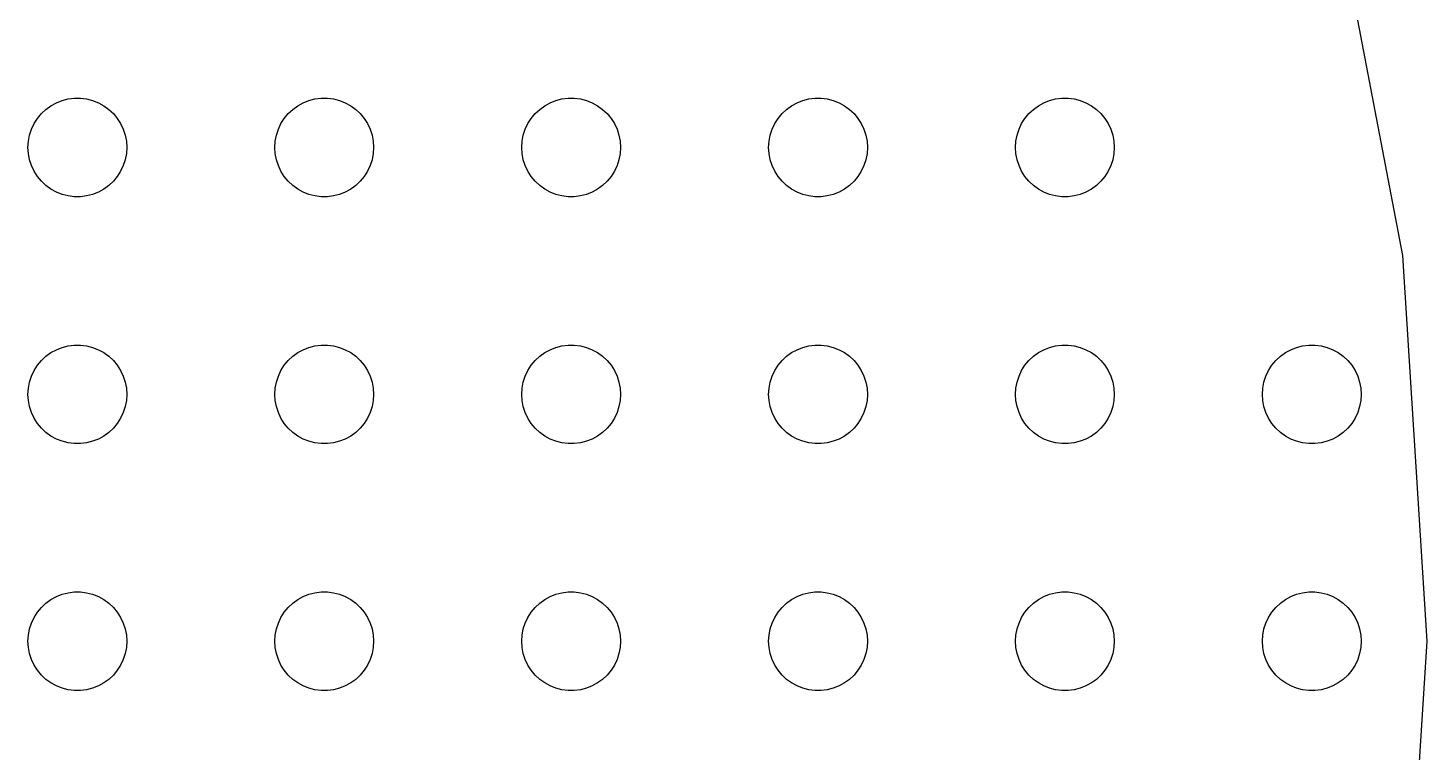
# Model space of a CAD drawing. Header units: metres. Extents: x -187 to 187, y -187 to 187.
# Drawn here: x 102 to 187, y -6.7 to 37.3 of the extents above; entities that cross this region are included whole.
import ezdxf

# ---------------------------------------------------------------- set-up
doc = ezdxf.new("R2010")
doc.units = ezdxf.units.M

msp = doc.modelspace()

# ---------------------------------------------------------------- linework, layer by layer
for p, q in [((185.525, 23.4373), (181.125, 46.505)), ((102.813, 32.0536), (103.088, 32.3115)), ((103.088, 32.3115), (103.393, 32.533)), ((103.393, 32.533), (103.723, 32.7145)), ((103.723, 32.7145), (104.073, 32.8532)), ((104.073, 32.8532), (104.438, 32.9469)), ((104.438, 32.9469), (104.812, 32.9941)), ((104.812, 32.9941), (105.188, 32.9941)), ((105.188, 32.9941), (105.562, 32.9469)), ((105.562, 32.9469), (105.927, 32.8532)), ((105.927, 32.8532), (106.277, 32.7145)), ((106.277, 32.7145), (106.607, 32.533)), ((106.607, 32.533), (106.912, 32.3115)), ((106.912, 32.3115), (107.187, 32.0536)), ((117.813, 32.0536), (118.088, 32.3115)), ((118.088, 32.3115), (118.393, 32.533)), ((118.393, 32.533), (118.723, 32.7145)), ((118.723, 32.7145), (119.073, 32.8532)), ((119.073, 32.8532), (119.438, 32.9469)), ((119.438, 32.9469), (119.812, 32.9941)), ((119.812, 32.9941), (120.188, 32.9941)), ((120.188, 32.9941), (120.562, 32.9469)), ((120.562, 32.9469), (120.927, 32.8532)), ((120.927, 32.8532), (121.277, 32.7145)), ((121.277, 32.7145), (121.607, 32.533)), ((121.607, 32.533), (121.912, 32.3115)), ((121.912, 32.3115), (122.187, 32.0536)), ((132.813, 32.0536), (133.088, 32.3115)), ((133.088, 32.3115), (133.393, 32.533)), ((133.393, 32.533), (133.723, 32.7145)), ((133.723, 32.7145), (134.073, 32.8532)), ((134.073, 32.8532), (134.438, 32.9469)), ((134.438, 32.9469), (134.812, 32.9941)), ((134.812, 32.9941), (135.188, 32.9941)), ((135.188, 32.9941), (135.562, 32.9469)), ((135.562, 32.9469), (135.927, 32.8532)), ((135.927, 32.8532), (136.277, 32.7145)), ((136.277, 32.7145), (136.607, 32.533)), ((136.607, 32.533), (136.912, 32.3115)), ((136.912, 32.3115), (137.187, 32.0536)), ((147.813, 32.0536), (148.088, 32.3115)), ((148.088, 32.3115), (148.393, 32.533)), ((148.393, 32.533), (148.723, 32.7145)), ((148.723, 32.7145), (149.073, 32.8532)), ((149.073, 32.8532), (149.438, 32.9469)), ((149.438, 32.9469), (149.812, 32.9941)), ((149.812, 32.9941), (150.188, 32.9941)), ((150.188, 32.9941), (150.562, 32.9469)), ((150.562, 32.9469), (150.927, 32.8532)), ((150.927, 32.8532), (151.277, 32.7145)), ((151.277, 32.7145), (151.607, 32.533)), ((151.607, 32.533), (151.912, 32.3115)), ((151.912, 32.3115), (152.187, 32.0536)), ((162.813, 32.0536), (163.088, 32.3115)), ((163.088, 32.3115), (163.393, 32.533)), ((163.393, 32.533), (163.723, 32.7145)), ((163.723, 32.7145), (164.073, 32.8532)), ((164.073, 32.8532), (164.438, 32.9469)), ((164.438, 32.9469), (164.812, 32.9941)), ((164.812, 32.9941), (165.188, 32.9941)), ((165.188, 32.9941), (165.562, 32.9469)), ((165.562, 32.9469), (165.927, 32.8532)), ((165.927, 32.8532), (166.277, 32.7145)), ((166.277, 32.7145), (166.607, 32.533)), ((166.607, 32.533), (166.912, 32.3115)), ((166.912, 32.3115), (167.187, 32.0536)), ((102.371, 31.4453), (102.573, 31.7634)), ((102.573, 31.7634), (102.813, 32.0536)), ((107.187, 32.0536), (107.427, 31.7634)), ((107.427, 31.7634), (107.629, 31.4453)), ((117.371, 31.4453), (117.573, 31.7634)), ((117.573, 31.7634), (117.813, 32.0536)), ((122.187, 32.0536), (122.427, 31.7634)), ((122.427, 31.7634), (122.629, 31.4453)), ((132.371, 31.4453), (132.573, 31.7634)), ((132.573, 31.7634), (132.813, 32.0536)), ((137.187, 32.0536), (137.427, 31.7634)), ((137.427, 31.7634), (137.629, 31.4453)), ((147.371, 31.4453), (147.573, 31.7634)), ((147.573, 31.7634), (147.813, 32.0536)), ((152.187, 32.0536), (152.427, 31.7634)), ((152.427, 31.7634), (152.629, 31.4453)), ((162.371, 31.4453), (162.573, 31.7634)), ((162.573, 31.7634), (162.813, 32.0536)), ((167.187, 32.0536), (167.427, 31.7634)), ((167.427, 31.7634), (167.629, 31.4453)), ((102.024, 30.376), (102.094, 30.7461)), ((102.094, 30.7461), (102.211, 31.1044)), ((102.211, 31.1044), (102.371, 31.4453)), ((107.629, 31.4453), (107.789, 31.1044)), ((107.789, 31.1044), (107.906, 30.7461)), ((107.906, 30.7461), (107.976, 30.376)), ((117.024, 30.376), (117.094, 30.7461)), ((117.094, 30.7461), (117.211, 31.1044)), ((117.211, 31.1044), (117.371, 31.4453)), ((122.629, 31.4453), (122.789, 31.1044)), ((122.789, 31.1044), (122.906, 30.7461)), ((122.906, 30.7461), (122.976, 30.376)), ((132.024, 30.376), (132.094, 30.7461)), ((132.094, 30.7461), (132.211, 31.1044)), ((132.211, 31.1044), (132.371, 31.4453)), ((137.629, 31.4453), (137.789, 31.1044)), ((137.789, 31.1044), (137.906, 30.7461)), ((137.906, 30.7461), (137.976, 30.376)), ((147.024, 30.376), (147.094, 30.7461)), ((147.094, 30.7461), (147.211, 31.1044)), ((147.211, 31.1044), (147.371, 31.4453)), ((152.629, 31.4453), (152.789, 31.1044)), ((152.789, 31.1044), (152.906, 30.7461)), ((152.906, 30.7461), (152.976, 30.376)), ((162.024, 30.376), (162.094, 30.7461)), ((162.094, 30.7461), (162.211, 31.1044)), ((162.211, 31.1044), (162.371, 31.4453)), ((167.629, 31.4453), (167.789, 31.1044)), ((167.789, 31.1044), (167.906, 30.7461)), ((167.906, 30.7461), (167.976, 30.376)), ((102, 30), (102.024, 30.376)), ((102.024, 29.624), (102, 30)), ((107.976, 30.376), (108, 30)), ((108, 30), (107.976, 29.624)), ((117, 30), (117.024, 30.376)), ((117.024, 29.624), (117, 30)), ((122.976, 30.376), (123, 30)), ((123, 30), (122.976, 29.624)), ((132, 30), (132.024, 30.376)), ((132.024, 29.624), (132, 30)), ((137.976, 30.376), (138, 30)), ((138, 30), (137.976, 29.624)), ((147, 30), (147.024, 30.376)), ((147.024, 29.624), (147, 30)), ((152.976, 30.376), (153, 30)), ((153, 30), (152.976, 29.624)), ((162, 30), (162.024, 30.376)), ((162.024, 29.624), (162, 30)), ((167.976, 30.376), (168, 30)), ((168, 30), (167.976, 29.624)), ((102.094, 29.2539), (102.024, 29.624)), ((102.211, 28.8956), (102.094, 29.2539)), ((107.906, 29.2539), (107.789, 28.8956)), ((107.976, 29.624), (107.906, 29.2539)), ((117.094, 29.2539), (117.024, 29.624)), ((117.211, 28.8956), (117.094, 29.2539)), ((122.906, 29.2539), (122.789, 28.8956)), ((122.976, 29.624), (122.906, 29.2539)), ((132.094, 29.2539), (132.024, 29.624)), ((132.211, 28.8956), (132.094, 29.2539)), ((137.906, 29.2539), (137.789, 28.8956)), ((137.976, 29.624), (137.906, 29.2539)), ((147.094, 29.2539), (147.024, 29.624)), ((147.211, 28.8956), (147.094, 29.2539)), ((152.906, 29.2539), (152.789, 28.8956)), ((152.976, 29.624), (152.906, 29.2539)), ((162.094, 29.2539), (162.024, 29.624)), ((162.211, 28.8956), (162.094, 29.2539)), ((167.906, 29.2539), (167.789, 28.8956)), ((167.976, 29.624), (167.906, 29.2539)), ((102.371, 28.5547), (102.211, 28.8956)), ((102.573, 28.2366), (102.371, 28.5547)), ((102.813, 27.9464), (102.573, 28.2366)), ((107.427, 28.2366), (107.187, 27.9464)), ((107.629, 28.5547), (107.427, 28.2366)), ((107.789, 28.8956), (107.629, 28.5547)), ((117.371, 28.5547), (117.211, 28.8956)), ((117.573, 28.2366), (117.371, 28.5547)), ((117.813, 27.9464), (117.573, 28.2366)), ((122.427, 28.2366), (122.187, 27.9464)), ((122.629, 28.5547), (122.427, 28.2366)), ((122.789, 28.8956), (122.629, 28.5547)), ((132.371, 28.5547), (132.211, 28.8956)), ((132.573, 28.2366), (132.371, 28.5547)), ((132.813, 27.9464), (132.573, 28.2366)), ((137.427, 28.2366), (137.187, 27.9464)), ((137.629, 28.5547), (137.427, 28.2366)), ((137.789, 28.8956), (137.629, 28.5547)), ((147.371, 28.5547), (147.211, 28.8956)), ((147.573, 28.2366), (147.371, 28.5547)), ((147.813, 27.9464), (147.573, 28.2366)), ((152.427, 28.2366), (152.187, 27.9464)), ((152.629, 28.5547), (152.427, 28.2366)), ((152.789, 28.8956), (152.629, 28.5547)), ((162.371, 28.5547), (162.211, 28.8956)), ((162.573, 28.2366), (162.371, 28.5547)), ((162.813, 27.9464), (162.573, 28.2366)), ((167.427, 28.2366), (167.187, 27.9464)), ((167.629, 28.5547), (167.427, 28.2366)), ((167.789, 28.8956), (167.629, 28.5547)), ((103.088, 27.6884), (102.813, 27.9464)), ((103.393, 27.467), (103.088, 27.6884)), ((103.723, 27.2855), (103.393, 27.467)), ((104.073, 27.1468), (103.723, 27.2855)), ((106.277, 27.2855), (105.927, 27.1468)), ((106.607, 27.467), (106.277, 27.2855)), ((106.912, 27.6884), (106.607, 27.467)), ((107.187, 27.9464), (106.912, 27.6884)), ((118.088, 27.6884), (117.813, 27.9464)), ((118.393, 27.467), (118.088, 27.6884)), ((118.723, 27.2855), (118.393, 27.467)), ((119.073, 27.1468), (118.723, 27.2855)), ((121.277, 27.2855), (120.927, 27.1468)), ((121.607, 27.467), (121.277, 27.2855)), ((121.912, 27.6884), (121.607, 27.467)), ((122.187, 27.9464), (121.912, 27.6884)), ((133.088, 27.6884), (132.813, 27.9464)), ((133.393, 27.467), (133.088, 27.6884)), ((133.723, 27.2855), (133.393, 27.467)), ((134.073, 27.1468), (133.723, 27.2855)), ((136.277, 27.2855), (135.927, 27.1468)), ((136.607, 27.467), (136.277, 27.2855)), ((136.912, 27.6884), (136.607, 27.467)), ((137.187, 27.9464), (136.912, 27.6884)), ((148.088, 27.6884), (147.813, 27.9464)), ((148.393, 27.467), (148.088, 27.6884)), ((148.723, 27.2855), (148.393, 27.467)), ((149.073, 27.1468), (148.723, 27.2855)), ((151.277, 27.2855), (150.927, 27.1468)), ((151.607, 27.467), (151.277, 27.2855)), ((151.912, 27.6884), (151.607, 27.467)), ((152.187, 27.9464), (151.912, 27.6884)), ((163.088, 27.6884), (162.813, 27.9464)), ((163.393, 27.467), (163.088, 27.6884)), ((163.723, 27.2855), (163.393, 27.467)), ((164.073, 27.1468), (163.723, 27.2855)), ((166.277, 27.2855), (165.927, 27.1468)), ((166.607, 27.467), (166.277, 27.2855)), ((166.912, 27.6884), (166.607, 27.467)), ((167.187, 27.9464), (166.912, 27.6884)), ((104.438, 27.0531), (104.073, 27.1468)), ((104.812, 27.0059), (104.438, 27.0531)), ((105.188, 27.0059), (104.812, 27.0059)), ((105.562, 27.0531), (105.188, 27.0059)), ((105.927, 27.1468), (105.562, 27.0531)), ((119.438, 27.0531), (119.073, 27.1468)), ((119.812, 27.0059), (119.438, 27.0531)), ((120.188, 27.0059), (119.812, 27.0059)), ((120.562, 27.0531), (120.188, 27.0059)), ((120.927, 27.1468), (120.562, 27.0531)), ((134.438, 27.0531), (134.073, 27.1468)), ((134.812, 27.0059), (134.438, 27.0531)), ((135.188, 27.0059), (134.812, 27.0059)), ((135.562, 27.0531), (135.188, 27.0059)), ((135.927, 27.1468), (135.562, 27.0531)), ((149.438, 27.0531), (149.073, 27.1468)), ((149.812, 27.0059), (149.438, 27.0531)), ((150.188, 27.0059), (149.812, 27.0059)), ((150.562, 27.0531), (150.188, 27.0059)), ((150.927, 27.1468), (150.562, 27.0531)), ((164.438, 27.0531), (164.073, 27.1468)), ((164.812, 27.0059), (164.438, 27.0531)), ((165.188, 27.0059), (164.812, 27.0059)), ((165.562, 27.0531), (165.188, 27.0059)), ((165.927, 27.1468), (165.562, 27.0531)), ((187, 0), (185.525, 23.4373)), ((103.723, 17.7145), (104.073, 17.8532)), ((104.073, 17.8532), (104.438, 17.9469)), ((104.438, 17.9469), (104.812, 17.9941)), ((104.812, 17.9941), (105.188, 17.9941)), ((105.188, 17.9941), (105.562, 17.9469)), ((105.562, 17.9469), (105.927, 17.8532)), ((105.927, 17.8532), (106.277, 17.7145)), ((118.723, 17.7145), (119.073, 17.8532)), ((119.073, 17.8532), (119.438, 17.9469)), ((119.438, 17.9469), (119.812, 17.9941)), ((119.812, 17.9941), (120.188, 17.9941)), ((120.188, 17.9941), (120.562, 17.9469)), ((120.562, 17.9469), (120.927, 17.8532)), ((120.927, 17.8532), (121.277, 17.7145)), ((133.723, 17.7145), (134.073, 17.8532)), ((134.073, 17.8532), (134.438, 17.9469)), ((134.438, 17.9469), (134.812, 17.9941)), ((134.812, 17.9941), (135.188, 17.9941)), ((135.188, 17.9941), (135.562, 17.9469)), ((135.562, 17.9469), (135.927, 17.8532)), ((135.927, 17.8532), (136.277, 17.7145)), ((148.723, 17.7145), (149.073, 17.8532)), ((149.073, 17.8532), (149.438, 17.9469)), ((149.438, 17.9469), (149.812, 17.9941)), ((149.812, 17.9941), (150.188, 17.9941)), ((150.188, 17.9941), (150.562, 17.9469)), ((150.562, 17.9469), (150.927, 17.8532)), ((150.927, 17.8532), (151.277, 17.7145)), ((163.723, 17.7145), (164.073, 17.8532)), ((164.073, 17.8532), (164.438, 17.9469)), ((164.438, 17.9469), (164.812, 17.9941)), ((164.812, 17.9941), (165.188, 17.9941)), ((165.188, 17.9941), (165.562, 17.9469)), ((165.562, 17.9469), (165.927, 17.8532)), ((165.927, 17.8532), (166.277, 17.7145)), ((178.723, 17.7145), (179.073, 17.8532)), ((179.073, 17.8532), (179.438, 17.9469)), ((179.438, 17.9469), (179.812, 17.9941)), ((179.812, 17.9941), (180.188, 17.9941)), ((180.188, 17.9941), (180.562, 17.9469)), ((180.562, 17.9469), (180.927, 17.8532)), ((180.927, 17.8532), (181.277, 17.7145)), ((102.573, 16.7634), (102.813, 17.0536)), ((102.813, 17.0536), (103.088, 17.3115)), ((103.088, 17.3115), (103.393, 17.533)), ((103.393, 17.533), (103.723, 17.7145)), ((106.277, 17.7145), (106.607, 17.533)), ((106.607, 17.533), (106.912, 17.3115)), ((106.912, 17.3115), (107.187, 17.0536)), ((107.187, 17.0536), (107.427, 16.7634)), ((117.573, 16.7634), (117.813, 17.0536)), ((117.813, 17.0536), (118.088, 17.3115)), ((118.088, 17.3115), (118.393, 17.533)), ((118.393, 17.533), (118.723, 17.7145)), ((121.277, 17.7145), (121.607, 17.533)), ((121.607, 17.533), (121.912, 17.3115)), ((121.912, 17.3115), (122.187, 17.0536)), ((122.187, 17.0536), (122.427, 16.7634)), ((132.573, 16.7634), (132.813, 17.0536)), ((132.813, 17.0536), (133.088, 17.3115)), ((133.088, 17.3115), (133.393, 17.533)), ((133.393, 17.533), (133.723, 17.7145)), ((136.277, 17.7145), (136.607, 17.533)), ((136.607, 17.533), (136.912, 17.3115)), ((136.912, 17.3115), (137.187, 17.0536)), ((137.187, 17.0536), (137.427, 16.7634)), ((147.573, 16.7634), (147.813, 17.0536)), ((147.813, 17.0536), (148.088, 17.3115)), ((148.088, 17.3115), (148.393, 17.533)), ((148.393, 17.533), (148.723, 17.7145)), ((151.277, 17.7145), (151.607, 17.533)), ((151.607, 17.533), (151.912, 17.3115)), ((151.912, 17.3115), (152.187, 17.0536)), ((152.187, 17.0536), (152.427, 16.7634)), ((162.573, 16.7634), (162.813, 17.0536)), ((162.813, 17.0536), (163.088, 17.3115)), ((163.088, 17.3115), (163.393, 17.533)), ((163.393, 17.533), (163.723, 17.7145)), ((166.277, 17.7145), (166.607, 17.533)), ((166.607, 17.533), (166.912, 17.3115)), ((166.912, 17.3115), (167.187, 17.0536)), ((167.187, 17.0536), (167.427, 16.7634)), ((177.573, 16.7634), (177.813, 17.0536)), ((177.813, 17.0536), (178.088, 17.3115)), ((178.088, 17.3115), (178.393, 17.533)), ((178.393, 17.533), (178.723, 17.7145)), ((181.277, 17.7145), (181.607, 17.533)), ((181.607, 17.533), (181.912, 17.3115)), ((181.912, 17.3115), (182.187, 17.0536)), ((182.187, 17.0536), (182.427, 16.7634)), ((102.211, 16.1044), (102.371, 16.4453)), ((102.371, 16.4453), (102.573, 16.7634)), ((107.427, 16.7634), (107.629, 16.4453)), ((107.629, 16.4453), (107.789, 16.1044)), ((117.211, 16.1044), (117.371, 16.4453)), ((117.371, 16.4453), (117.573, 16.7634)), ((122.427, 16.7634), (122.629, 16.4453)), ((122.629, 16.4453), (122.789, 16.1044)), ((132.211, 16.1044), (132.371, 16.4453)), ((132.371, 16.4453), (132.573, 16.7634)), ((137.427, 16.7634), (137.629, 16.4453)), ((137.629, 16.4453), (137.789, 16.1044)), ((147.211, 16.1044), (147.371, 16.4453)), ((147.371, 16.4453), (147.573, 16.7634)), ((152.427, 16.7634), (152.629, 16.4453)), ((152.629, 16.4453), (152.789, 16.1044)), ((162.211, 16.1044), (162.371, 16.4453)), ((162.371, 16.4453), (162.573, 16.7634)), ((167.427, 16.7634), (167.629, 16.4453)), ((167.629, 16.4453), (167.789, 16.1044)), ((177.211, 16.1044), (177.371, 16.4453)), ((177.371, 16.4453), (177.573, 16.7634)), ((182.427, 16.7634), (182.629, 16.4453)), ((182.629, 16.4453), (182.789, 16.1044)), ((102, 15), (102.024, 15.376)), ((102.024, 15.376), (102.094, 15.7461)), ((102.094, 15.7461), (102.211, 16.1044)), ((107.789, 16.1044), (107.906, 15.7461)), ((107.906, 15.7461), (107.976, 15.376)), ((107.976, 15.376), (108, 15)), ((117, 15), (117.024, 15.376)), ((117.024, 15.376), (117.094, 15.7461)), ((117.094, 15.7461), (117.211, 16.1044)), ((122.789, 16.1044), (122.906, 15.7461)), ((122.906, 15.7461), (122.976, 15.376)), ((122.976, 15.376), (123, 15)), ((132, 15), (132.024, 15.376)), ((132.024, 15.376), (132.094, 15.7461)), ((132.094, 15.7461), (132.211, 16.1044)), ((137.789, 16.1044), (137.906, 15.7461)), ((137.906, 15.7461), (137.976, 15.376)), ((137.976, 15.376), (138, 15)), ((147, 15), (147.024, 15.376)), ((147.024, 15.376), (147.094, 15.7461)), ((147.094, 15.7461), (147.211, 16.1044)), ((152.789, 16.1044), (152.906, 15.7461)), ((152.906, 15.7461), (152.976, 15.376)), ((152.976, 15.376), (153, 15)), ((162, 15), (162.024, 15.376)), ((162.024, 15.376), (162.094, 15.7461)), ((162.094, 15.7461), (162.211, 16.1044)), ((167.789, 16.1044), (167.906, 15.7461)), ((167.906, 15.7461), (167.976, 15.376)), ((167.976, 15.376), (168, 15)), ((177, 15), (177.024, 15.376)), ((177.024, 15.376), (177.094, 15.7461)), ((177.094, 15.7461), (177.211, 16.1044)), ((182.789, 16.1044), (182.906, 15.7461)), ((182.906, 15.7461), (182.976, 15.376)), ((182.976, 15.376), (183, 15)), ((102.024, 14.624), (102, 15)), ((102.094, 14.2539), (102.024, 14.624)), ((107.976, 14.624), (107.906, 14.2539)), ((108, 15), (107.976, 14.624)), ((117.024, 14.624), (117, 15)), ((117.094, 14.2539), (117.024, 14.624)), ((122.976, 14.624), (122.906, 14.2539)), ((123, 15), (122.976, 14.624)), ((132.024, 14.624), (132, 15)), ((132.094, 14.2539), (132.024, 14.624)), ((137.976, 14.624), (137.906, 14.2539)), ((138, 15), (137.976, 14.624)), ((147.024, 14.624), (147, 15)), ((147.094, 14.2539), (147.024, 14.624)), ((152.976, 14.624), (152.906, 14.2539)), ((153, 15), (152.976, 14.624)), ((162.024, 14.624), (162, 15)), ((162.094, 14.2539), (162.024, 14.624)), ((167.976, 14.624), (167.906, 14.2539)), ((168, 15), (167.976, 14.624)), ((177.024, 14.624), (177, 15)), ((177.094, 14.2539), (177.024, 14.624)), ((182.976, 14.624), (182.906, 14.2539)), ((183, 15), (182.976, 14.624)), ((102.211, 13.8956), (102.094, 14.2539)), ((102.371, 13.5547), (102.211, 13.8956)), ((107.789, 13.8956), (107.629, 13.5547)), ((107.906, 14.2539), (107.789, 13.8956)), ((117.211, 13.8956), (117.094, 14.2539)), ((117.371, 13.5547), (117.211, 13.8956)), ((122.789, 13.8956), (122.629, 13.5547)), ((122.906, 14.2539), (122.789, 13.8956)), ((132.211, 13.8956), (132.094, 14.2539)), ((132.371, 13.5547), (132.211, 13.8956)), ((137.789, 13.8956), (137.629, 13.5547)), ((137.906, 14.2539), (137.789, 13.8956)), ((147.211, 13.8956), (147.094, 14.2539)), ((147.371, 13.5547), (147.211, 13.8956)), ((152.789, 13.8956), (152.629, 13.5547)), ((152.906, 14.2539), (152.789, 13.8956)), ((162.211, 13.8956), (162.094, 14.2539)), ((162.371, 13.5547), (162.211, 13.8956)), ((167.789, 13.8956), (167.629, 13.5547)), ((167.906, 14.2539), (167.789, 13.8956)), ((177.211, 13.8956), (177.094, 14.2539)), ((177.371, 13.5547), (177.211, 13.8956)), ((182.789, 13.8956), (182.629, 13.5547)), ((182.906, 14.2539), (182.789, 13.8956)), ((102.573, 13.2366), (102.371, 13.5547)), ((102.813, 12.9464), (102.573, 13.2366)), ((103.088, 12.6884), (102.813, 12.9464)), ((107.187, 12.9464), (106.912, 12.6884)), ((107.427, 13.2366), (107.187, 12.9464)), ((107.629, 13.5547), (107.427, 13.2366)), ((117.573, 13.2366), (117.371, 13.5547)), ((117.813, 12.9464), (117.573, 13.2366)), ((118.088, 12.6884), (117.813, 12.9464)), ((122.187, 12.9464), (121.912, 12.6884)), ((122.427, 13.2366), (122.187, 12.9464)), ((122.629, 13.5547), (122.427, 13.2366)), ((132.573, 13.2366), (132.371, 13.5547)), ((132.813, 12.9464), (132.573, 13.2366)), ((133.088, 12.6884), (132.813, 12.9464)), ((137.187, 12.9464), (136.912, 12.6884)), ((137.427, 13.2366), (137.187, 12.9464)), ((137.629, 13.5547), (137.427, 13.2366)), ((147.573, 13.2366), (147.371, 13.5547)), ((147.813, 12.9464), (147.573, 13.2366)), ((148.088, 12.6884), (147.813, 12.9464)), ((152.187, 12.9464), (151.912, 12.6884)), ((152.427, 13.2366), (152.187, 12.9464)), ((152.629, 13.5547), (152.427, 13.2366)), ((162.573, 13.2366), (162.371, 13.5547)), ((162.813, 12.9464), (162.573, 13.2366)), ((163.088, 12.6884), (162.813, 12.9464)), ((167.187, 12.9464), (166.912, 12.6884)), ((167.427, 13.2366), (167.187, 12.9464)), ((167.629, 13.5547), (167.427, 13.2366)), ((177.573, 13.2366), (177.371, 13.5547)), ((177.813, 12.9464), (177.573, 13.2366)), ((178.088, 12.6884), (177.813, 12.9464)), ((182.187, 12.9464), (181.912, 12.6884)), ((182.427, 13.2366), (182.187, 12.9464)), ((182.629, 13.5547), (182.427, 13.2366)), ((103.393, 12.467), (103.088, 12.6884)), ((103.723, 12.2855), (103.393, 12.467)), ((104.073, 12.1468), (103.723, 12.2855)), ((104.438, 12.0531), (104.073, 12.1468)), ((104.812, 12.0059), (104.438, 12.0531)), ((105.188, 12.0059), (104.812, 12.0059)), ((105.562, 12.0531), (105.188, 12.0059)), ((105.927, 12.1468), (105.562, 12.0531)), ((106.277, 12.2855), (105.927, 12.1468)), ((106.607, 12.467), (106.277, 12.2855)), ((106.912, 12.6884), (106.607, 12.467)), ((118.393, 12.467), (118.088, 12.6884)), ((118.723, 12.2855), (118.393, 12.467)), ((119.073, 12.1468), (118.723, 12.2855)), ((119.438, 12.0531), (119.073, 12.1468)), ((119.812, 12.0059), (119.438, 12.0531)), ((120.188, 12.0059), (119.812, 12.0059)), ((120.562, 12.0531), (120.188, 12.0059)), ((120.927, 12.1468), (120.562, 12.0531)), ((121.277, 12.2855), (120.927, 12.1468)), ((121.607, 12.467), (121.277, 12.2855)), ((121.912, 12.6884), (121.607, 12.467)), ((133.393, 12.467), (133.088, 12.6884)), ((133.723, 12.2855), (133.393, 12.467)), ((134.073, 12.1468), (133.723, 12.2855)), ((134.438, 12.0531), (134.073, 12.1468)), ((134.812, 12.0059), (134.438, 12.0531)), ((135.188, 12.0059), (134.812, 12.0059)), ((135.562, 12.0531), (135.188, 12.0059)), ((135.927, 12.1468), (135.562, 12.0531)), ((136.277, 12.2855), (135.927, 12.1468)), ((136.607, 12.467), (136.277, 12.2855)), ((136.912, 12.6884), (136.607, 12.467)), ((148.393, 12.467), (148.088, 12.6884)), ((148.723, 12.2855), (148.393, 12.467)), ((149.073, 12.1468), (148.723, 12.2855)), ((149.438, 12.0531), (149.073, 12.1468)), ((149.812, 12.0059), (149.438, 12.0531)), ((150.188, 12.0059), (149.812, 12.0059)), ((150.562, 12.0531), (150.188, 12.0059)), ((150.927, 12.1468), (150.562, 12.0531)), ((151.277, 12.2855), (150.927, 12.1468)), ((151.607, 12.467), (151.277, 12.2855)), ((151.912, 12.6884), (151.607, 12.467)), ((163.393, 12.467), (163.088, 12.6884)), ((163.723, 12.2855), (163.393, 12.467)), ((164.073, 12.1468), (163.723, 12.2855)), ((164.438, 12.0531), (164.073, 12.1468)), ((164.812, 12.0059), (164.438, 12.0531)), ((165.188, 12.0059), (164.812, 12.0059)), ((165.562, 12.0531), (165.188, 12.0059)), ((165.927, 12.1468), (165.562, 12.0531)), ((166.277, 12.2855), (165.927, 12.1468)), ((166.607, 12.467), (166.277, 12.2855)), ((166.912, 12.6884), (166.607, 12.467)), ((178.393, 12.467), (178.088, 12.6884)), ((178.723, 12.2855), (178.393, 12.467)), ((179.073, 12.1468), (178.723, 12.2855)), ((179.438, 12.0531), (179.073, 12.1468)), ((179.812, 12.0059), (179.438, 12.0531)), ((180.188, 12.0059), (179.812, 12.0059)), ((180.562, 12.0531), (180.188, 12.0059)), ((180.927, 12.1468), (180.562, 12.0531)), ((181.277, 12.2855), (180.927, 12.1468)), ((181.607, 12.467), (181.277, 12.2855)), ((181.912, 12.6884), (181.607, 12.467)), ((103.393, 2.53297), (103.723, 2.71448)), ((103.723, 2.71448), (104.073, 2.85316)), ((104.073, 2.85316), (104.438, 2.94685)), ((104.438, 2.94685), (104.812, 2.99408)), ((104.812, 2.99408), (105.188, 2.99408)), ((105.188, 2.99408), (105.562, 2.94685)), ((105.562, 2.94685), (105.927, 2.85316)), ((105.927, 2.85316), (106.277, 2.71448)), ((106.277, 2.71448), (106.607, 2.53297)), ((118.393, 2.53297), (118.723, 2.71448)), ((118.723, 2.71448), (119.073, 2.85316)), ((119.073, 2.85316), (119.438, 2.94685)), ((119.438, 2.94685), (119.812, 2.99408)), ((119.812, 2.99408), (120.188, 2.99408)), ((120.188, 2.99408), (120.562, 2.94685)), ((120.562, 2.94685), (120.927, 2.85316)), ((120.927, 2.85316), (121.277, 2.71448)), ((121.277, 2.71448), (121.607, 2.53297)), ((133.393, 2.53297), (133.723, 2.71448)), ((133.723, 2.71448), (134.073, 2.85316)), ((134.073, 2.85316), (134.438, 2.94685)), ((134.438, 2.94685), (134.812, 2.99408)), ((134.812, 2.99408), (135.188, 2.99408)), ((135.188, 2.99408), (135.562, 2.94685)), ((135.562, 2.94685), (135.927, 2.85316)), ((135.927, 2.85316), (136.277, 2.71448)), ((136.277, 2.71448), (136.607, 2.53297)), ((148.393, 2.53297), (148.723, 2.71448)), ((148.723, 2.71448), (149.073, 2.85316)), ((149.073, 2.85316), (149.438, 2.94685)), ((149.438, 2.94685), (149.812, 2.99408)), ((149.812, 2.99408), (150.188, 2.99408)), ((150.188, 2.99408), (150.562, 2.94685)), ((150.562, 2.94685), (150.927, 2.85316)), ((150.927, 2.85316), (151.277, 2.71448)), ((151.277, 2.71448), (151.607, 2.53297)), ((163.393, 2.53297), (163.723, 2.71448)), ((163.723, 2.71448), (164.073, 2.85316)), ((164.073, 2.85316), (164.438, 2.94685)), ((164.438, 2.94685), (164.812, 2.99408)), ((164.812, 2.99408), (165.188, 2.99408)), ((165.188, 2.99408), (165.562, 2.94685)), ((165.562, 2.94685), (165.927, 2.85316)), ((165.927, 2.85316), (166.277, 2.71448)), ((166.277, 2.71448), (166.607, 2.53297)), ((178.393, 2.53297), (178.723, 2.71448)), ((178.723, 2.71448), (179.073, 2.85316)), ((179.073, 2.85316), (179.438, 2.94685)), ((179.438, 2.94685), (179.812, 2.99408)), ((179.812, 2.99408), (180.188, 2.99408)), ((180.188, 2.99408), (180.562, 2.94685)), ((180.562, 2.94685), (180.927, 2.85316)), ((180.927, 2.85316), (181.277, 2.71448)), ((181.277, 2.71448), (181.607, 2.53297)), ((102.371, 1.44525), (102.573, 1.76335)), ((102.573, 1.76335), (102.813, 2.05363)), ((102.813, 2.05363), (103.088, 2.31154)), ((103.088, 2.31154), (103.393, 2.53297)), ((106.607, 2.53297), (106.912, 2.31154)), ((106.912, 2.31154), (107.187, 2.05363)), ((107.187, 2.05363), (107.427, 1.76335)), ((107.427, 1.76335), (107.629, 1.44525)), ((117.371, 1.44525), (117.573, 1.76335)), ((117.573, 1.76335), (117.813, 2.05363)), ((117.813, 2.05363), (118.088, 2.31154)), ((118.088, 2.31154), (118.393, 2.53297)), ((121.607, 2.53297), (121.912, 2.31154)), ((121.912, 2.31154), (122.187, 2.05363)), ((122.187, 2.05363), (122.427, 1.76335)), ((122.427, 1.76335), (122.629, 1.44525)), ((132.371, 1.44525), (132.573, 1.76335)), ((132.573, 1.76335), (132.813, 2.05363)), ((132.813, 2.05363), (133.088, 2.31154)), ((133.088, 2.31154), (133.393, 2.53297)), ((136.607, 2.53297), (136.912, 2.31154)), ((136.912, 2.31154), (137.187, 2.05363)), ((137.187, 2.05363), (137.427, 1.76335)), ((137.427, 1.76335), (137.629, 1.44525)), ((147.371, 1.44525), (147.573, 1.76335)), ((147.573, 1.76335), (147.813, 2.05363)), ((147.813, 2.05363), (148.088, 2.31154)), ((148.088, 2.31154), (148.393, 2.53297)), ((151.607, 2.53297), (151.912, 2.31154)), ((151.912, 2.31154), (152.187, 2.05363)), ((152.187, 2.05363), (152.427, 1.76335)), ((152.427, 1.76335), (152.629, 1.44525)), ((162.371, 1.44525), (162.573, 1.76335)), ((162.573, 1.76335), (162.813, 2.05363)), ((162.813, 2.05363), (163.088, 2.31154)), ((163.088, 2.31154), (163.393, 2.53297)), ((166.607, 2.53297), (166.912, 2.31154)), ((166.912, 2.31154), (167.187, 2.05363)), ((167.187, 2.05363), (167.427, 1.76335)), ((167.427, 1.76335), (167.629, 1.44525)), ((177.371, 1.44525), (177.573, 1.76335)), ((177.573, 1.76335), (177.813, 2.05363)), ((177.813, 2.05363), (178.088, 2.31154)), ((178.088, 2.31154), (178.393, 2.53297)), ((181.607, 2.53297), (181.912, 2.31154)), ((181.912, 2.31154), (182.187, 2.05363)), ((182.187, 2.05363), (182.427, 1.76335)), ((182.427, 1.76335), (182.629, 1.44525)), ((102.094, 0.74606), (102.211, 1.10437)), ((102.211, 1.10437), (102.371, 1.44525)), ((107.629, 1.44525), (107.789, 1.10437)), ((107.789, 1.10437), (107.906, 0.74606)), ((117.094, 0.74606), (117.211, 1.10437)), ((117.211, 1.10437), (117.371, 1.44525)), ((122.629, 1.44525), (122.789, 1.10437)), ((122.789, 1.10437), (122.906, 0.74606)), ((132.094, 0.74606), (132.211, 1.10437)), ((132.211, 1.10437), (132.371, 1.44525)), ((137.629, 1.44525), (137.789, 1.10437)), ((137.789, 1.10437), (137.906, 0.74606)), ((147.094, 0.74606), (147.211, 1.10437)), ((147.211, 1.10437), (147.371, 1.44525)), ((152.629, 1.44525), (152.789, 1.10437)), ((152.789, 1.10437), (152.906, 0.74606)), ((162.094, 0.74606), (162.211, 1.10437)), ((162.211, 1.10437), (162.371, 1.44525)), ((167.629, 1.44525), (167.789, 1.10437)), ((167.789, 1.10437), (167.906, 0.74606)), ((177.094, 0.74606), (177.211, 1.10437)), ((177.211, 1.10437), (177.371, 1.44525)), ((182.629, 1.44525), (182.789, 1.10437)), ((182.789, 1.10437), (182.906, 0.74606)), ((102, 0), (102.024, 0.37599)), ((102.024, -0.37599), (102, 0)), ((102.024, 0.37599), (102.094, 0.74606)), ((107.906, 0.74606), (107.976, 0.37599)), ((107.976, 0.37599), (108, 0)), ((108, 0), (107.976, -0.37599)), ((117, 0), (117.024, 0.37599)), ((117.024, -0.37599), (117, 0)), ((117.024, 0.37599), (117.094, 0.74606)), ((122.906, 0.74606), (122.976, 0.37599)), ((122.976, 0.37599), (123, 0)), ((123, 0), (122.976, -0.37599)), ((132, 0), (132.024, 0.37599)), ((132.024, -0.37599), (132, 0)), ((132.024, 0.37599), (132.094, 0.74606)), ((137.906, 0.74606), (137.976, 0.37599)), ((137.976, 0.37599), (138, 0)), ((138, 0), (137.976, -0.37599)), ((147, 0), (147.024, 0.37599)), ((147.024, -0.37599), (147, 0)), ((147.024, 0.37599), (147.094, 0.74606)), ((152.906, 0.74606), (152.976, 0.37599)), ((152.976, 0.37599), (153, 0)), ((153, 0), (152.976, -0.37599)), ((162, 0), (162.024, 0.37599)), ((162.024, -0.37599), (162, 0)), ((162.024, 0.37599), (162.094, 0.74606)), ((167.906, 0.74606), (167.976, 0.37599)), ((167.976, 0.37599), (168, 0)), ((168, 0), (167.976, -0.37599)), ((177, 0), (177.024, 0.37599)), ((177.024, -0.37599), (177, 0)), ((177.024, 0.37599), (177.094, 0.74606)), ((182.906, 0.74606), (182.976, 0.37599)), ((182.976, 0.37599), (183, 0)), ((183, 0), (182.976, -0.37599)), ((185.525, -23.4373), (187, 0)), ((102.094, -0.74606), (102.024, -0.37599)), ((102.211, -1.10437), (102.094, -0.74606)), ((107.906, -0.74606), (107.789, -1.10437)), ((107.976, -0.37599), (107.906, -0.74606)), ((117.094, -0.74606), (117.024, -0.37599)), ((117.211, -1.10437), (117.094, -0.74606)), ((122.906, -0.74606), (122.789, -1.10437)), ((122.976, -0.37599), (122.906, -0.74606)), ((132.094, -0.74606), (132.024, -0.37599)), ((132.211, -1.10437), (132.094, -0.74606)), ((137.906, -0.74606), (137.789, -1.10437)), ((137.976, -0.37599), (137.906, -0.74606)), ((147.094, -0.74606), (147.024, -0.37599)), ((147.211, -1.10437), (147.094, -0.74606)), ((152.906, -0.74606), (152.789, -1.10437)), ((152.976, -0.37599), (152.906, -0.74606)), ((162.094, -0.74606), (162.024, -0.37599)), ((162.211, -1.10437), (162.094, -0.74606)), ((167.906, -0.74606), (167.789, -1.10437)), ((167.976, -0.37599), (167.906, -0.74606)), ((177.094, -0.74606), (177.024, -0.37599)), ((177.211, -1.10437), (177.094, -0.74606)), ((182.906, -0.74606), (182.789, -1.10437)), ((182.976, -0.37599), (182.906, -0.74606)), ((102.371, -1.44525), (102.211, -1.10437)), ((102.573, -1.76335), (102.371, -1.44525)), ((107.629, -1.44525), (107.427, -1.76335)), ((107.789, -1.10437), (107.629, -1.44525)), ((117.371, -1.44525), (117.211, -1.10437)), ((117.573, -1.76335), (117.371, -1.44525)), ((122.629, -1.44525), (122.427, -1.76335)), ((122.789, -1.10437), (122.629, -1.44525)), ((132.371, -1.44525), (132.211, -1.10437)), ((132.573, -1.76335), (132.371, -1.44525)), ((137.629, -1.44525), (137.427, -1.76335)), ((137.789, -1.10437), (137.629, -1.44525)), ((147.371, -1.44525), (147.211, -1.10437)), ((147.573, -1.76335), (147.371, -1.44525)), ((152.629, -1.44525), (152.427, -1.76335)), ((152.789, -1.10437), (152.629, -1.44525)), ((162.371, -1.44525), (162.211, -1.10437)), ((162.573, -1.76335), (162.371, -1.44525)), ((167.629, -1.44525), (167.427, -1.76335)), ((167.789, -1.10437), (167.629, -1.44525)), ((177.371, -1.44525), (177.211, -1.10437)), ((177.573, -1.76335), (177.371, -1.44525)), ((182.629, -1.44525), (182.427, -1.76335)), ((182.789, -1.10437), (182.629, -1.44525)), ((102.813, -2.05363), (102.573, -1.76335)), ((103.088, -2.31154), (102.813, -2.05363)), ((103.393, -2.53297), (103.088, -2.31154)), ((103.723, -2.71448), (103.393, -2.53297)), ((106.607, -2.53297), (106.277, -2.71448)), ((106.912, -2.31154), (106.607, -2.53297)), ((107.187, -2.05363), (106.912, -2.31154)), ((107.427, -1.76335), (107.187, -2.05363)), ((117.813, -2.05363), (117.573, -1.76335)), ((118.088, -2.31154), (117.813, -2.05363)), ((118.393, -2.53297), (118.088, -2.31154)), ((118.723, -2.71448), (118.393, -2.53297)), ((121.607, -2.53297), (121.277, -2.71448)), ((121.912, -2.31154), (121.607, -2.53297)), ((122.187, -2.05363), (121.912, -2.31154)), ((122.427, -1.76335), (122.187, -2.05363)), ((132.813, -2.05363), (132.573, -1.76335)), ((133.088, -2.31154), (132.813, -2.05363)), ((133.393, -2.53297), (133.088, -2.31154)), ((133.723, -2.71448), (133.393, -2.53297)), ((136.607, -2.53297), (136.277, -2.71448)), ((136.912, -2.31154), (136.607, -2.53297)), ((137.187, -2.05363), (136.912, -2.31154)), ((137.427, -1.76335), (137.187, -2.05363)), ((147.813, -2.05363), (147.573, -1.76335)), ((148.088, -2.31154), (147.813, -2.05363)), ((148.393, -2.53297), (148.088, -2.31154)), ((148.723, -2.71448), (148.393, -2.53297)), ((151.607, -2.53297), (151.277, -2.71448)), ((151.912, -2.31154), (151.607, -2.53297)), ((152.187, -2.05363), (151.912, -2.31154)), ((152.427, -1.76335), (152.187, -2.05363)), ((162.813, -2.05363), (162.573, -1.76335)), ((163.088, -2.31154), (162.813, -2.05363)), ((163.393, -2.53297), (163.088, -2.31154)), ((163.723, -2.71448), (163.393, -2.53297)), ((166.607, -2.53297), (166.277, -2.71448)), ((166.912, -2.31154), (166.607, -2.53297)), ((167.187, -2.05363), (166.912, -2.31154)), ((167.427, -1.76335), (167.187, -2.05363)), ((177.813, -2.05363), (177.573, -1.76335)), ((178.088, -2.31154), (177.813, -2.05363)), ((178.393, -2.53297), (178.088, -2.31154)), ((178.723, -2.71448), (178.393, -2.53297)), ((181.607, -2.53297), (181.277, -2.71448)), ((181.912, -2.31154), (181.607, -2.53297)), ((182.187, -2.05363), (181.912, -2.31154)), ((182.427, -1.76335), (182.187, -2.05363)), ((104.073, -2.85316), (103.723, -2.71448)), ((104.438, -2.94685), (104.073, -2.85316)), ((104.812, -2.99408), (104.438, -2.94685)), ((105.188, -2.99408), (104.812, -2.99408)), ((105.562, -2.94685), (105.188, -2.99408)), ((105.927, -2.85316), (105.562, -2.94685)), ((106.277, -2.71448), (105.927, -2.85316)), ((119.073, -2.85316), (118.723, -2.71448)), ((119.438, -2.94685), (119.073, -2.85316)), ((119.812, -2.99408), (119.438, -2.94685)), ((120.188, -2.99408), (119.812, -2.99408)), ((120.562, -2.94685), (120.188, -2.99408)), ((120.927, -2.85316), (120.562, -2.94685)), ((121.277, -2.71448), (120.927, -2.85316)), ((134.073, -2.85316), (133.723, -2.71448)), ((134.438, -2.94685), (134.073, -2.85316)), ((134.812, -2.99408), (134.438, -2.94685)), ((135.188, -2.99408), (134.812, -2.99408)), ((135.562, -2.94685), (135.188, -2.99408)), ((135.927, -2.85316), (135.562, -2.94685)), ((136.277, -2.71448), (135.927, -2.85316)), ((149.073, -2.85316), (148.723, -2.71448)), ((149.438, -2.94685), (149.073, -2.85316)), ((149.812, -2.99408), (149.438, -2.94685)), ((150.188, -2.99408), (149.812, -2.99408)), ((150.562, -2.94685), (150.188, -2.99408)), ((150.927, -2.85316), (150.562, -2.94685)), ((151.277, -2.71448), (150.927, -2.85316)), ((164.073, -2.85316), (163.723, -2.71448)), ((164.438, -2.94685), (164.073, -2.85316)), ((164.812, -2.99408), (164.438, -2.94685)), ((165.188, -2.99408), (164.812, -2.99408)), ((165.562, -2.94685), (165.188, -2.99408)), ((165.927, -2.85316), (165.562, -2.94685)), ((166.277, -2.71448), (165.927, -2.85316)), ((179.073, -2.85316), (178.723, -2.71448)), ((179.438, -2.94685), (179.073, -2.85316)), ((179.812, -2.99408), (179.438, -2.94685)), ((180.188, -2.99408), (179.812, -2.99408)), ((180.562, -2.94685), (180.188, -2.99408)), ((180.927, -2.85316), (180.562, -2.94685)), ((181.277, -2.71448), (180.927, -2.85316))]:
    msp.add_line(p, q)

doc.saveas('drawing.dxf')
